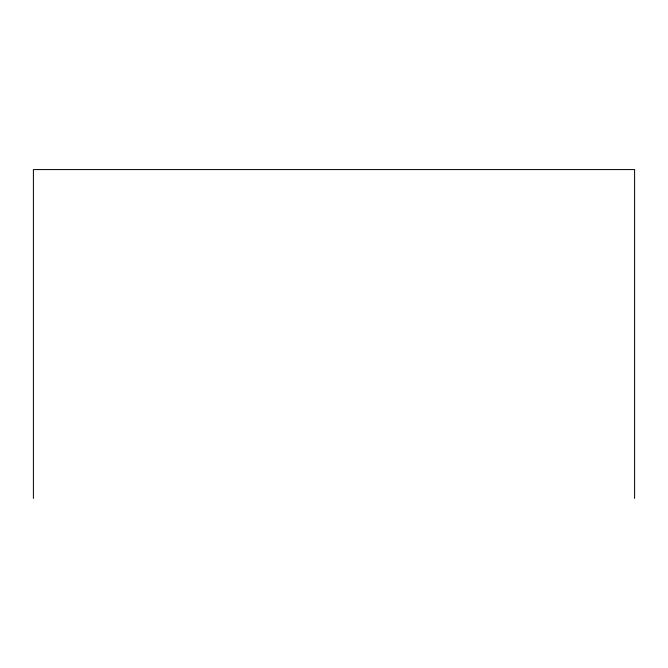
<?xml version="1.0" encoding="UTF-8"?>
<svg xmlns="http://www.w3.org/2000/svg" width="668" height="668" viewBox="0 0 668 668"><rect width="100%" height="100%" fill="white"/><g stroke="black" fill="none" stroke-linecap="round" stroke-linejoin="round"><path stroke-width="1" d="M634.6 498.428L634.6 169.572L33.4 169.572L33.4 498.428"/></g></svg>
